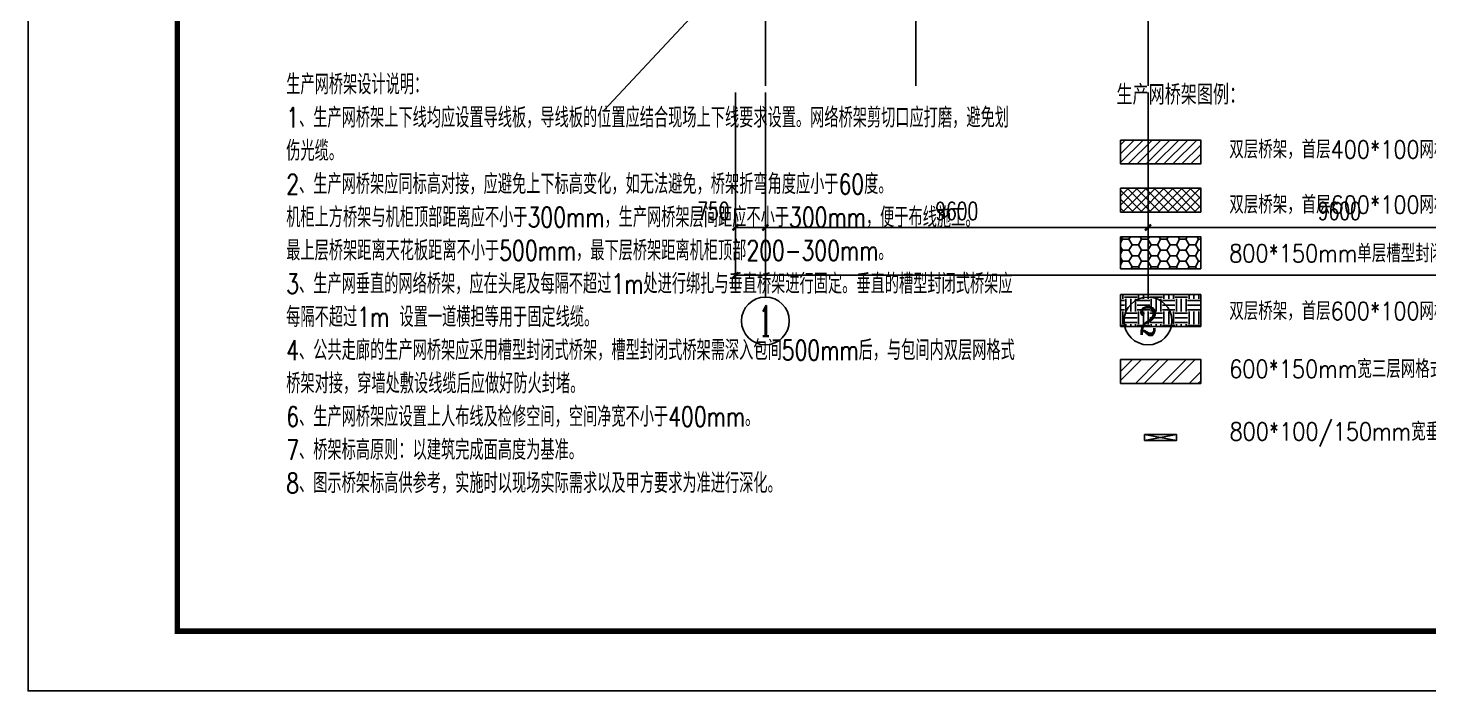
# Model space of a CAD drawing. Extents: x -18502 to 259858, y -468734 to 127958.
# Drawn here: x -18502 to 16650, y -323319 to -306687 of the extents above; entities that cross this region are included whole.
import ezdxf
from ezdxf.enums import TextEntityAlignment as Align

# ---------------------------------------------------------------- set-up
doc = ezdxf.new("R2010")
doc.units = 0
doc.header["$LTSCALE"] = 1000
doc.linetypes.add('参照-弱电底图$0$DOTE', pattern=[2.42, 2, -0.2, 0.02, -0.2])
doc.layers.get('0').update_dxf_attribs({"linetype": 'CONTINUOUS'})
doc.layers.get('Defpoints').update_dxf_attribs({"linetype": 'CONTINUOUS'})
for name, color, linetype in [('0桥架说明', 11, 'CONTINUOUS'), ('EQUIP-箱柜', 3, 'CONTINUOUS'), ('参照-TK_A1$0$TK', 161, 'CONTINUOUS'), ('参照-弱电底图$0$0图框', 161, 'CONTINUOUS'), ('参照-弱电底图$0$AXIS', 3, 'CONTINUOUS'), ('参照-弱电底图$0$AXIS_TEXT', 7, 'CONTINUOUS'), ('参照-弱电底图$0$DOTE', 14, '参照-弱电底图$0$DOTE'), ('参照-弱电底图$0$图层1-钢平台钢梁', 30, 'CONTINUOUS')]:
    doc.layers.add(name, color=color, linetype=linetype)
doc.styles.add('_TEL_DIM', font='SIMPLEX', dxfattribs={"width": 0.8, "height": 3.5, "bigfont": 'HZTXT'})
doc.styles.add('hzdf2', font='romans2.shx', dxfattribs={"width": 0.75, "height": 3.5, "bigfont": 'hzdf2.shx'})
doc.styles.add('X02I-L0102$0$X02I-L0102$0$X09I-L0102$0$STDTEXT', font='romans2.shx', dxfattribs={"bigfont": 'hzdf2.shx'})
doc.styles.add('参照-弱电底图$0$_TCH_AXIS', font='COMPLEX', dxfattribs={"bigfont": 'GBCBIG.shx'})
doc.styles.add('参照-弱电底图$0$_TCH_DIM_T3', font='SIMPLEX', dxfattribs={"width": 0.705882, "bigfont": 'GBCBIG.shx'})
doc.styles.add('参照-弱电底图$0$COMPLEX', font='COMPLEX', dxfattribs={"bigfont": 'AllInOneBig.shx'})
doc.dimstyles.new('参照-弱电底图$0$_TCH_ARCH&&150', dxfattribs={"dimtxt": 446.25, "dimasz": 150, "dimexe": 375, "dimexo": 450, "dimgap": 189.375, "dimtad": 1, "dimdec": 0, "dimzin": 0, "dimdsep": 46, "dimtxsty": '参照-弱电底图$0$_TCH_DIM_T3', "dimblk": '参照-弱电底图$0$_ArchTick', "dimcen": 0.09, "dimclrt": 7, "dimazin": 2, "dimtfac": 1, "dimtdec": 0, "dimtix": 1, "dimtmove": 2, "dimatfit": 3, "dimfxl": 100, "dimtolj": 1, "dimtzin": 0, "dimarcsym": 0})

# ---------------------------------------------------------------- blocks, each defined once
blk = doc.blocks.new('800X150紫色')
at = {"color": 6}
for p, q in [((-400, 150), (400, 0)), ((400, 150), (-400, 0))]:
    blk.add_line(p, q, dxfattribs=at)
blk.add_lwpolyline([(-400, 150), (400, 150), (400, 0), (-400, 0)], close=True, dxfattribs=at)
blk = doc.blocks.new('$equip_U$00001151(zhang)')
at = {"xscale": 0.002, "yscale": 0.002, "zscale": 0.002}
blk.add_blockref('800X150紫色', (0, 0), dxfattribs=at)
at = {"color": 7, "style": '_TEL_DIM', "flags": 1}
for tag in ['A', 'REMARK']:
    blk.add_attdef(tag, text='', height=0.00002, dxfattribs=at).set_placement((0, 0), align=Align.MIDDLE_CENTER)
blk = doc.blocks.new('IT生产网图例')
at = {"layer": '0桥架说明'}
h = blk.add_hatch(dxfattribs=at)
h.set_pattern_fill('ANSI31', color=4, scale=100)
h.set_pattern_definition([(45, (207649.74, 1329108.45), (-112.253202, 112.253202), [])])
h.paths.add_polyline_path([(0, 6105), (0, 5505), (2011, 5505), (2011, 6105)])
h = blk.add_hatch(dxfattribs=at)
h.set_pattern_fill('ANSI37', color=5, scale=100)
h.set_pattern_definition([(45, (-130996.33, 8530.4), (-112.2532, 112.2532), []), (135, (-130996.33, 8530.4), (-112.2532, -112.2532), [])])
h.paths.add_polyline_path([(0, 4900), (2011, 4900), (2011, 4300), (0, 4300)])
h.paths.add_polyline_path([(0, 4900), (2011, 4900)], flags=17)
h = blk.add_hatch(dxfattribs=at)
h.set_pattern_fill('HONEY', color=5, scale=100)
h.set_pattern_definition([(0, (160171.39, -300301.9), (238.125, 137.4815), [158.75, -317.5]), (120, (160171.39, -300301.9), (-238.12497, 137.48155), [158.75, -317.5]), (60, (160171.39, -300301.9), (3e-05, 274.96305), [-317.5, 158.75])])
h.paths.add_polyline_path([(0, 3678), (2011, 3678), (2011, 2878), (0, 2878)])
h = blk.add_hatch(dxfattribs=at)
h.set_pattern_fill('EARTH', color=2, scale=100)
h.set_pattern_definition([(0, (-173873.14, 168525.06), (317.5, 317.5), [317.5, -317.5]), (0, (-173873.14, 168644.12), (317.5, 317.5), [317.5, -317.5]), (0, (-173873.14, 168763.18), (317.5, 317.5), [317.5, -317.5]), (90, (-173833.45, 168802.87), (-317.5, 317.5), [317.5, -317.5]), (90, (-173714.4, 168802.87), (-317.5, 317.5), [317.5, -317.5]), (90, (-173595.33, 168802.87), (-317.5, 317.5), [317.5, -317.5])])
h.paths.add_polyline_path([(0, 2230), (2011, 2230), (2011, 1430), (0, 1430)])
h.paths.add_polyline_path([(0, 2230), (2011, 2230)], flags=17)
h = blk.add_hatch(dxfattribs=at)
h.set_pattern_fill('ANSI32', color=2, scale=100)
h.set_pattern_definition([(45, (109194.2, 5896.4), (-336.7596, 336.7596), []), (45, (109418.7, 5896.4), (-336.7596, 336.7596), [])])
h.paths.add_polyline_path([(0, 600), (0, 0), (2011, 0), (2011, 600)])
at = {"layer": '0桥架说明', "color": 4, "elevation": 0}
blk.add_lwpolyline([(0, 6105), (0, 5505), (2011, 5505), (2011, 6105)], close=True, dxfattribs=at)
at = {"layer": '0桥架说明', "color": 5}
for points in [[(0, 4900), (2011, 4900), (2011, 4300), (0, 4300)], [(0, 3678), (2011, 3678), (2011, 2878), (0, 2878)]]:
    blk.add_lwpolyline(points, close=True, dxfattribs=at)
at = {"layer": '0桥架说明', "color": 2}
for points in [[(0, 2230), (2011, 2230), (2011, 1430), (0, 1430)], [(0, 600), (0, 0), (2011, 0), (2011, 600)]]:
    blk.add_lwpolyline(points, close=True, dxfattribs=at)
at = {"layer": 'EQUIP-箱柜', "xscale": 500, "yscale": 500, "zscale": 500}
blk.add_blockref('$equip_U$00001151(zhang)', (1005, -1432), dxfattribs=at)
at = {"layer": '0桥架说明', "color": 4, "style": 'X02I-L0102$0$X02I-L0102$0$X09I-L0102$0$STDTEXT', "width": 0.85}
for s, height, p in [('生产网桥架图例：', 500, (-103, 6992)), ('双层桥架，首层400*100网格桥架，第二层600*100网格桥架', 450, (2729, 5643)), ('双层桥架，首层600*100网格桥架，第二层600*150网格桥架', 450, (2729, 4260)), ('800*150mm单层槽型封闭式桥架，预留一层桥架空间', 450, (2729, 3038))]:
    blk.add_text(s, height=height, dxfattribs=at).set_placement(p)
at = {"layer": '0桥架说明', "color": 2, "style": 'X02I-L0102$0$X02I-L0102$0$X09I-L0102$0$STDTEXT', "width": 0.85}
for s, p in [('双层桥架，首层600*100网格桥架，第二层800*100网格桥架', (2729, 1589)), ('600*150mm宽三层网格式桥架', (2729, 138))]:
    blk.add_text(s, height=450, dxfattribs=at).set_placement(p)
at = {"layer": '0桥架说明', "color": 6, "style": 'X02I-L0102$0$X02I-L0102$0$X09I-L0102$0$STDTEXT', "width": 0.85}
blk.add_text('800*100/150mm宽垂直网格式桥架', height=450, dxfattribs=at).set_placement((2737, -1432))
blk = doc.blocks.new('参照-弱电底图$0$封堵004')
at = {"layer": '参照-弱电底图$0$图层1-钢平台钢梁', "color": 0}
blk.add_line((-1254188, -517787), (-1258241, -522129), dxfattribs=at)
blk = doc.blocks.new('参照-弱电底图$0$_ArchTick')
at = {"color": 0, "linetype": 'ByBlock', "const_width": 0.4}
blk.add_lwpolyline([(-0.5, -0.5), (0.5, 0.5)], dxfattribs=at)
blk = doc.blocks.new('*D457')
at = {"layer": 'Defpoints', "color": 0, "transparency": 16777216}
for p in [(-750, -307851), (0, -307851), (0, -311690)]:
    blk.add_point(p, dxfattribs=at)
at = {"layer": '参照-弱电底图$0$AXIS', "color": 0, "lineweight": -2, "transparency": 16777216}
for p, q in [((-750, -308301), (-750, -312065)), ((0, -308301), (0, -312065)), ((-750, -311690), (0, -311690))]:
    blk.add_line(p, q, dxfattribs=at)
at = {"layer": '参照-弱电底图$0$AXIS', "color": 0, "lineweight": -2, "transparency": 16777216, "xscale": 150, "yscale": 150, "zscale": 150, "rotation": 180}
blk.add_blockref('参照-弱电底图$0$_ArchTick', (-750, -311690), dxfattribs=at)
at = {"layer": '参照-弱电底图$0$AXIS', "color": 0, "lineweight": -2, "transparency": 16777216, "xscale": 150, "yscale": 150, "zscale": 150}
blk.add_blockref('参照-弱电底图$0$_ArchTick', (0, -311690), dxfattribs=at)
at = {"layer": '参照-弱电底图$0$AXIS', "color": 7, "transparency": 16777216, "insert": (-1305, -311277), "char_height": 446.2, "attachment_point": 5, "style": '参照-弱电底图$0$_TCH_DIM_T3'}
blk.add_mtext('\\A1;750', dxfattribs=at)
blk = doc.blocks.new('*D447')
at = {"layer": 'Defpoints', "color": 0, "transparency": 16777216}
for p in [(0, -307851), (9600, -307851), (9600, -311690)]:
    blk.add_point(p, dxfattribs=at)
at = {"layer": '参照-弱电底图$0$AXIS', "color": 0, "lineweight": -2, "transparency": 16777216}
for p, q in [((0, -308301), (0, -312065)), ((9600, -308301), (9600, -312065)), ((0, -311690), (9600, -311690))]:
    blk.add_line(p, q, dxfattribs=at)
at = {"layer": '参照-弱电底图$0$AXIS', "color": 0, "lineweight": -2, "transparency": 16777216, "xscale": 150, "yscale": 150, "zscale": 150, "rotation": 180}
blk.add_blockref('参照-弱电底图$0$_ArchTick', (0, -311690), dxfattribs=at)
at = {"layer": '参照-弱电底图$0$AXIS', "color": 0, "lineweight": -2, "transparency": 16777216, "xscale": 150, "yscale": 150, "zscale": 150}
blk.add_blockref('参照-弱电底图$0$_ArchTick', (9600, -311690), dxfattribs=at)
at = {"layer": '参照-弱电底图$0$AXIS', "color": 7, "transparency": 16777216, "insert": (4800, -311277), "char_height": 446.2, "attachment_point": 5, "style": '参照-弱电底图$0$_TCH_DIM_T3'}
blk.add_mtext('\\A1;9600', dxfattribs=at)
blk = doc.blocks.new('*D448')
at = {"layer": 'Defpoints', "color": 0, "transparency": 16777216}
for p in [(9600, -307851), (19200, -307851), (19200, -311690)]:
    blk.add_point(p, dxfattribs=at)
at = {"layer": '参照-弱电底图$0$AXIS', "color": 0, "lineweight": -2, "transparency": 16777216}
for p, q in [((9600, -308301), (9600, -312065)), ((19200, -308301), (19200, -312065)), ((9600, -311690), (19200, -311690))]:
    blk.add_line(p, q, dxfattribs=at)
at = {"layer": '参照-弱电底图$0$AXIS', "color": 0, "lineweight": -2, "transparency": 16777216, "xscale": 150, "yscale": 150, "zscale": 150, "rotation": 180}
blk.add_blockref('参照-弱电底图$0$_ArchTick', (9600, -311690), dxfattribs=at)
at = {"layer": '参照-弱电底图$0$AXIS', "color": 0, "lineweight": -2, "transparency": 16777216, "xscale": 150, "yscale": 150, "zscale": 150}
blk.add_blockref('参照-弱电底图$0$_ArchTick', (19200, -311690), dxfattribs=at)
at = {"layer": '参照-弱电底图$0$AXIS', "color": 7, "transparency": 16777216, "insert": (14400, -311277), "char_height": 446.2, "attachment_point": 5, "style": '参照-弱电底图$0$_TCH_DIM_T3'}
blk.add_mtext('\\A1;9600', dxfattribs=at)
blk = doc.blocks.new('*D438')
at = {"layer": 'Defpoints', "color": 0, "transparency": 16777216}
for p in [(-750, -307851), (77550, -307851), (77550, -312890)]:
    blk.add_point(p, dxfattribs=at)
at = {"layer": '参照-弱电底图$0$AXIS', "color": 0, "lineweight": -2, "transparency": 16777216}
for p, q in [((-750, -308301), (-750, -313265)), ((77550, -308301), (77550, -313265)), ((-750, -312890), (77550, -312890))]:
    blk.add_line(p, q, dxfattribs=at)
at = {"layer": '参照-弱电底图$0$AXIS', "color": 0, "lineweight": -2, "transparency": 16777216, "xscale": 150, "yscale": 150, "zscale": 150, "rotation": 180}
blk.add_blockref('参照-弱电底图$0$_ArchTick', (-750, -312890), dxfattribs=at)
at = {"layer": '参照-弱电底图$0$AXIS', "color": 0, "lineweight": -2, "transparency": 16777216, "xscale": 150, "yscale": 150, "zscale": 150}
blk.add_blockref('参照-弱电底图$0$_ArchTick', (77550, -312890), dxfattribs=at)
at = {"layer": '参照-弱电底图$0$AXIS', "color": 7, "transparency": 16777216, "insert": (38400, -312477), "char_height": 446.2, "attachment_point": 5, "style": '参照-弱电底图$0$_TCH_DIM_T3'}
blk.add_mtext('\\A1;78300', dxfattribs=at)
blk = doc.blocks.new('参照-弱电底图$0$_AXISO')
at = {"color": 0}
blk.add_circle((0, 0), 0.5, dxfattribs=at)
at = {"layer": '参照-弱电底图$0$AXIS_TEXT', "color": 0, "style": '参照-弱电底图$0$COMPLEX', "width": 1.041667}
blk.add_attdef('A', text='', height=0.56, dxfattribs=at).set_placement((-0.25, -0.28), (0.25, -0.28), align=Align.FIT)

msp = doc.modelspace()

# ---------------------------------------------------------------- linework, layer by layer
at = {"layer": '参照-TK_A1$0$TK'}
for p, q in [((-18502.3, -323318.6), (-18502.3, -234218.6)), ((107647.7, -323318.6), (-18502.3, -323318.6))]:
    msp.add_line(p, q, dxfattribs=at)
at = {"layer": '参照-TK_A1$0$TK', "const_width": 135}
msp.add_lwpolyline([(106147.7, -235718.6), (106147.7, -321818.6), (-14752.3, -321818.6), (-14752.3, -235718.6)], close=True, dxfattribs=at)
at = {"layer": '参照-弱电底图$0$0图框'}
msp.add_lwpolyline([(-18502.3, -234218.5), (107647.7, -234218.5), (107647.7, -323318.5), (-18502.3, -323318.5)], close=True, dxfattribs=at)
at = {"layer": '参照-弱电底图$0$AXIS', "color": 8}
for p, q in [((0, -311935.4), (0, -313435.4)), ((9600, -311935.4), (9600, -313435.4))]:
    msp.add_line(p, q, dxfattribs=at)
at = {"layer": '参照-弱电底图$0$DOTE', "color": 8}
for p, q in [((0, -245635.4), (0, -308147.8)), ((3775, -245640.3), (3775, -308152.7)), ((9600, -245635.4), (9600, -308147.8)), ((9600, -245635.4), (9600, -308147.8))]:
    msp.add_line(p, q, dxfattribs=at)

# ---------------------------------------------------------------- block references
at = {"layer": '0桥架说明'}
msp.add_blockref('IT生产网图例', (8910.6, -315602.9), dxfattribs=at)
at = {"layer": '参照-弱电底图$0$AXIS', "color": 8}
ref = msp.add_blockref('参照-弱电底图$0$_AXISO', (0, -314035.4), dxfattribs=dict(at, xscale=1200, yscale=1200, zscale=1200))
ref.add_attrib('A', '1', dxfattribs={"layer": '参照-弱电底图$0$AXIS_TEXT', "height": 772.1, "style": '参照-弱电底图$0$_TCH_AXIS'}).set_placement((-165.4, -314421.4), (165.4, -314421.4), align=Align.FIT)
ref = msp.add_blockref('参照-弱电底图$0$_AXISO', (9600, -314035.4), dxfattribs=dict(at, xscale=1200, yscale=1200, zscale=1200))
ref.add_attrib('A', '2', dxfattribs={"layer": '参照-弱电底图$0$AXIS_TEXT', "height": 698.9, "style": '参照-弱电底图$0$_TCH_AXIS'}).set_placement((9367, -314384.8), (9833, -314384.8), align=Align.FIT)
at = {"layer": '参照-弱电底图$0$图层1-钢平台钢梁', "color": 8}
msp.add_blockref('参照-弱电底图$0$封堵004', (1254187.5, 213374.4), dxfattribs=at)

# ---------------------------------------------------------------- texts
at = {"layer": '0桥架说明', "color": 0, "linetype": 'ByBlock', "insert": (-12023.8, -307851.5), "char_height": 500, "width": 18356.537, "attachment_point": 1, "style": 'hzdf2'}
msp.add_mtext('生产网桥架设计说明：\\P1、生产网桥架上下线均应设置导线板，导线板的位置应结合现场上下线要求设置。网络桥架剪切口应打磨，避免划伤光缆。\\P2、生产网桥架应同标高对接，应避免上下标高变化，如无法避免，桥架折弯角度应小于60度。\\P机柜上方桥架与机柜顶部距离应不小于300mm，生产网桥架层间距应不小于300mm，便于布线施工。\\P最上层桥架距离天花板距离不小于500mm，最下层桥架距离机柜顶部200-300mm。^J3、生产网垂直的网络桥架，应在头尾及每隔不超过1m处进行绑扎与垂直桥架进行固定。垂直的槽型封闭式桥架应每隔不超过1m 设置一道横担等用于固定线缆。\\P4、公共走廊的生产网桥架应采用槽型封闭式桥架，槽型封闭式桥架需深入包间500mm后，与包间内双层网格式桥架对接，穿墙处敷设线缆后应做好防火封堵。\\P6、生产网桥架应设置上人布线及检修空间，空间净宽不小于400mm。\\P7、桥架标高原则：以建筑完成面高度为基准。\\P8、图示桥架标高供参考，实施时以现场实际需求以及甲方要求为准进行深化。', dxfattribs=at)

# ---------------------------------------------------------------- dimensions: what is measured, and where the dimension line sits
at = {"layer": '参照-弱电底图$0$AXIS', "color": 8}
dim = msp.add_linear_dim(base=(0, -311689.9), p1=(-750, -307851.3), p2=(0, -307851.3), angle=0, dimstyle='参照-弱电底图$0$_TCH_ARCH&&150', dxfattribs=at)
dim.commit()
dim.dimension.update_dxf_attribs({"geometry": '*D457', "text_midpoint": (-1305, -311277.4), "dimtype": 161})
for p1, p2, distance, picture, middle in [((-750, -307851.3), (77550, -307851.3), -5038.6, '*D438', (38400, -312477.4)), ((0, -307851.3), (9600, -307851.3), -3838.6, '*D447', (4800, -311277.4)), ((9600, -307851.3), (19200, -307851.3), -3838.6, '*D448', (14400, -311277.4))]:
    dim = msp.add_aligned_dim(p1=p1, p2=p2, distance=distance, dimstyle='参照-弱电底图$0$_TCH_ARCH&&150', dxfattribs=at)
    dim.commit()
    dim.dimension.update_dxf_attribs({"geometry": picture, "text_midpoint": middle})

doc.saveas('drawing.dxf')
